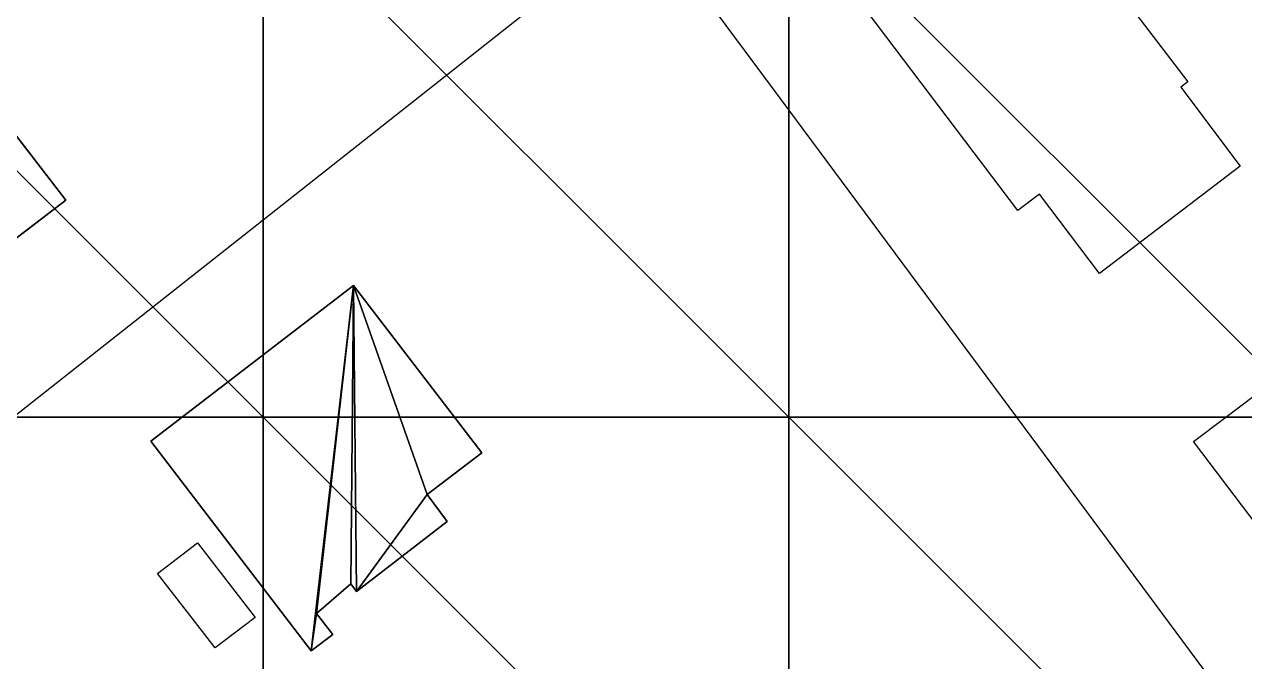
# Model space of a CAD drawing. Extents: x 0 to 812, y 0 to 720.
# Drawn here: x 286.4 to 356, y 286.1 to 322.4 of the extents above; entities that cross this region are included whole.
import ezdxf

# ---------------------------------------------------------------- set-up
doc = ezdxf.new("R2010")
doc.units = 0
doc.header["$LTSCALE"] = 0.0254
doc.layers.get('0').update_dxf_attribs({"color": 13, "linetype": 'CONTINUOUS'})
for name, color, linetype in [('BUILDINGS', 250, 'CONTINUOUS'), ('MINOR_ROADS', 250, 'CONTINUOUS'), ('PARKS', 250, 'CONTINUOUS'), ('TOPOGRAPHY', 250, 'CONTINUOUS')]:
    doc.layers.add(name, color=color, linetype=linetype)

# ---------------------------------------------------------------- blocks, each defined once
blk = doc.blocks.new('GROUP60')
at = {"color": 0}
blk.add_polyline3d([(475.454, 444.606, 6.083), (450, 425.114, 6.739), (443.322, 420, 6.813), (420, 402.141, 7.14), (410.386, 394.779, 7.268), (404.002, 390, 7.354), (390, 379.519, 7.53), (363.924, 360, 7.64), (360, 357.063, 7.564), (330, 334.607, 6.914), (323.845, 330, 6.791), (321.864, 328.517, 6.733), (300, 311.252, 6.047), (285.752, 300, 5.701), (270, 287.562, 5.414), (247.761, 270, 5.425), (240.788, 264.494, 5.605)], dxfattribs=at)
blk = doc.blocks.new('GROUP143')
at = {"color": 0}
blk.add_polyline3d([(353.098, 298.609, 6.819), (354.934, 300, 6.901), (360, 303.836, 7.099), (373.79, 314.278, 7.724), (367.184, 323.213, 7.669), (375.584, 330, 8.038), (381.925, 335.123, 8.188), (386.068, 330, 8.352), (390, 325.138, 8.398), (397.604, 315.736, 8.492), (411.62, 327.122, 9.041), (413.791, 324.449, 9.077), (410.333, 321.739, 8.947), (418.098, 311.66, 9.085), (420, 309.171, 9.123), (425.578, 301.872, 9.191), (423.123, 300, 9.118), (420, 297.619, 8.966), (390, 274.741, 7.254), (383.784, 270, 6.927), (378.074, 265.645, 6.625), (374.774, 270, 6.663), (360, 289.499, 6.75), (353.098, 298.609, 6.819)], close=True, dxfattribs=at)
blk = doc.blocks.new('GROUP257')
at = {"color": 0}
for p, q in [((305.146, 307.517, 8.558), (293.585, 298.636, 8.558)), ((293.585, 298.636, 5.558), (305.146, 307.517, 5.558)), ((305.146, 307.517, 8.558), (293.585, 298.636, 8.558)), ((293.585, 298.636, 5.558), (305.146, 307.517, 5.558)), ((312.478, 297.968, 8.558), (305.146, 307.517, 8.558)), ((305.146, 307.517, 5.558), (312.478, 297.968, 5.558)), ((312.478, 297.968, 8.558), (305.146, 307.517, 8.558)), ((305.146, 307.517, 5.558), (312.478, 297.968, 5.558)), ((305.146, 307.517, 5.558), (305.146, 307.517, 8.558)), ((305.146, 307.517, 5.558), (305.146, 307.517, 8.558)), ((293.585, 298.636, 8.558), (302.741, 286.669, 8.558)), ((302.741, 286.669, 5.558), (293.585, 298.636, 5.558)), ((293.585, 298.636, 5.558), (293.585, 298.636, 8.558)), ((293.585, 298.636, 8.558), (302.741, 286.669, 8.558)), ((293.585, 298.636, 5.558), (293.585, 298.636, 8.558)), ((302.741, 286.669, 5.558), (293.585, 298.636, 5.558)), ((309.357, 295.581, 8.558), (312.478, 297.968, 8.558)), ((312.478, 297.968, 5.558), (309.357, 295.581, 5.558)), ((309.357, 295.581, 8.558), (312.478, 297.968, 8.558)), ((312.478, 297.968, 5.558), (309.357, 295.581, 5.558)), ((312.478, 297.968, 5.558), (312.478, 297.968, 8.558)), ((312.478, 297.968, 5.558), (312.478, 297.968, 8.558)), ((310.49, 294.056, 8.558), (309.357, 295.581, 8.558)), ((309.357, 295.581, 5.558), (310.49, 294.056, 5.558)), ((310.49, 294.056, 8.558), (309.357, 295.581, 8.558)), ((309.357, 295.581, 5.558), (310.49, 294.056, 5.558)), ((309.357, 295.581, 5.558), (309.357, 295.581, 8.558)), ((309.357, 295.581, 5.558), (309.357, 295.581, 8.558)), ((305.32, 290.055, 8.558), (310.49, 294.056, 8.558)), ((310.49, 294.056, 5.558), (305.32, 290.055, 5.558)), ((305.32, 290.055, 8.558), (310.49, 294.056, 8.558)), ((310.49, 294.056, 5.558), (305.32, 290.055, 5.558)), ((310.49, 294.056, 5.558), (310.49, 294.056, 8.558)), ((310.49, 294.056, 5.558), (310.49, 294.056, 8.558)), ((303.042, 288.804, 8.558), (304.998, 290.487, 8.558)), ((304.998, 290.487, 5.558), (303.042, 288.804, 5.558)), ((303.042, 288.804, 8.558), (304.998, 290.487, 8.558)), ((304.998, 290.487, 5.558), (303.042, 288.804, 5.558)), ((304.998, 290.487, 8.558), (305.32, 290.055, 8.558)), ((305.32, 290.055, 5.558), (304.998, 290.487, 5.558)), ((304.998, 290.487, 5.558), (304.998, 290.487, 8.558)), ((304.998, 290.487, 8.558), (305.32, 290.055, 8.558)), ((304.998, 290.487, 5.558), (304.998, 290.487, 8.558)), ((305.32, 290.055, 5.558), (304.998, 290.487, 5.558)), ((305.32, 290.055, 5.558), (305.32, 290.055, 8.558)), ((305.32, 290.055, 5.558), (305.32, 290.055, 8.558)), ((303.964, 287.604, 8.558), (303.042, 288.804, 8.558)), ((303.042, 288.804, 5.558), (303.964, 287.604, 5.558)), ((303.964, 287.604, 8.558), (303.042, 288.804, 8.558)), ((303.042, 288.804, 5.558), (303.964, 287.604, 5.558)), ((303.042, 288.804, 5.558), (303.042, 288.804, 8.558)), ((303.042, 288.804, 5.558), (303.042, 288.804, 8.558)), ((302.741, 286.669, 8.558), (303.964, 287.604, 8.558)), ((303.964, 287.604, 5.558), (302.741, 286.669, 5.558)), ((302.741, 286.669, 8.558), (303.964, 287.604, 8.558)), ((303.964, 287.604, 5.558), (302.741, 286.669, 5.558)), ((303.964, 287.604, 5.558), (303.964, 287.604, 8.558)), ((303.964, 287.604, 5.558), (303.964, 287.604, 8.558)), ((302.741, 286.669, 8.558), (302.741, 286.669, 5.558)), ((302.741, 286.669, 8.558), (302.741, 286.669, 5.558))]:
    blk.add_line(p, q, dxfattribs=at)
mesh = blk.add_polyface(dxfattribs=at)
corners = [(303.964, 287.604, 8.558), (303.042, 288.804, 8.558), (302.741, 286.669, 8.558), (310.49, 294.056, 8.558), (309.357, 295.581, 8.558), (305.32, 290.055, 8.558), (305.146, 307.517, 8.558), (293.585, 298.636, 8.558), (304.998, 290.487, 8.558), (312.478, 297.968, 8.558)]
mesh.append_faces([[corners[k] for k in face] for face in [(2, 6, 7), (6, 4, 9)]], dxfattribs={"vtx0": -1, "color": 0})
mesh.append_faces([[corners[k] for k in face] for face in [(6, 2, 1), (6, 5, 4)]], dxfattribs={"vtx0": -1, "vtx1": -1, "vtx2": -1, "color": 0})
mesh.append_faces([[corners[k] for k in face] for face in [(6, 1, 8), (6, 8, 5)]], dxfattribs={"vtx0": -1, "vtx2": -1, "color": 0})
mesh.append_faces([[corners[k] for k in face] for face in [(0, 1, 2), (3, 4, 5)]], dxfattribs={"vtx1": -1, "color": 0})
mesh = blk.add_polyface(dxfattribs=at)
corners = [(305.146, 307.517, 5.558), (302.741, 286.669, 5.558), (293.585, 298.636, 5.558), (303.042, 288.804, 5.558), (304.998, 290.487, 5.558), (305.32, 290.055, 5.558), (309.357, 295.581, 5.558), (312.478, 297.968, 5.558), (310.49, 294.056, 5.558), (303.964, 287.604, 5.558)]
mesh.append_faces([[corners[k] for k in face] for face in [(0, 1, 2), (6, 0, 7)]], dxfattribs={"vtx0": -1, "color": 0})
mesh.append_faces([[corners[k] for k in face] for face in [(3, 0, 4), (4, 0, 5)]], dxfattribs={"vtx0": -1, "vtx1": -1, "color": 0})
mesh.append_faces([[corners[k] for k in face] for face in [(1, 0, 3), (5, 0, 6)]], dxfattribs={"vtx0": -1, "vtx1": -1, "vtx2": -1, "color": 0})
mesh.append_faces([[corners[k] for k in face] for face in [(8, 5, 6), (9, 1, 3)]], dxfattribs={"vtx1": -1, "color": 0})
mesh = blk.add_polyface(dxfattribs=at)
corners = [(293.585, 298.636, 8.558), (305.146, 307.517, 5.558), (293.585, 298.636, 5.558), (305.146, 307.517, 8.558)]
mesh.append_faces([[corners[k] for k in face] for face in [(0, 1, 2), (1, 0, 3)]], dxfattribs={"vtx0": -1, "color": 0})
mesh = blk.add_polyface(dxfattribs=at)
corners = [(305.146, 307.517, 5.558), (312.478, 297.968, 8.558), (312.478, 297.968, 5.558), (305.146, 307.517, 8.558)]
mesh.append_faces([[corners[k] for k in face] for face in [(0, 1, 2), (1, 0, 3)]], dxfattribs={"vtx0": -1, "color": 0})
mesh = blk.add_polyface(dxfattribs=at)
corners = [(293.585, 298.636, 8.558), (302.741, 286.669, 5.558), (302.741, 286.669, 8.558), (293.585, 298.636, 5.558)]
mesh.append_faces([[corners[k] for k in face] for face in [(0, 1, 2), (1, 0, 3)]], dxfattribs={"vtx0": -1, "color": 0})
mesh = blk.add_polyface(dxfattribs=at)
corners = [(312.478, 297.968, 8.558), (309.357, 295.581, 5.558), (312.478, 297.968, 5.558), (309.357, 295.581, 8.558)]
mesh.append_faces([[corners[k] for k in face] for face in [(0, 1, 2), (1, 0, 3)]], dxfattribs={"vtx0": -1, "color": 0})
mesh = blk.add_polyface(dxfattribs=at)
corners = [(309.357, 295.581, 5.558), (310.49, 294.056, 8.558), (310.49, 294.056, 5.558), (309.357, 295.581, 8.558)]
mesh.append_faces([[corners[k] for k in face] for face in [(0, 1, 2), (1, 0, 3)]], dxfattribs={"vtx0": -1, "color": 0})
mesh = blk.add_polyface(dxfattribs=at)
corners = [(310.49, 294.056, 8.558), (305.32, 290.055, 5.558), (310.49, 294.056, 5.558), (305.32, 290.055, 8.558)]
mesh.append_faces([[corners[k] for k in face] for face in [(0, 1, 2), (1, 0, 3)]], dxfattribs={"vtx0": -1, "color": 0})
mesh = blk.add_polyface(dxfattribs=at)
corners = [(304.998, 290.487, 8.558), (303.042, 288.804, 5.558), (304.998, 290.487, 5.558), (303.042, 288.804, 8.558)]
mesh.append_faces([[corners[k] for k in face] for face in [(0, 1, 2), (1, 0, 3)]], dxfattribs={"vtx0": -1, "color": 0})
mesh = blk.add_polyface(dxfattribs=at)
corners = [(304.998, 290.487, 8.558), (305.32, 290.055, 5.558), (305.32, 290.055, 8.558), (304.998, 290.487, 5.558)]
mesh.append_faces([[corners[k] for k in face] for face in [(0, 1, 2), (1, 0, 3)]], dxfattribs={"vtx0": -1, "color": 0})
mesh = blk.add_polyface(dxfattribs=at)
corners = [(303.042, 288.804, 5.558), (303.964, 287.604, 8.558), (303.964, 287.604, 5.558), (303.042, 288.804, 8.558)]
mesh.append_faces([[corners[k] for k in face] for face in [(0, 1, 2), (1, 0, 3)]], dxfattribs={"vtx0": -1, "color": 0})
mesh = blk.add_polyface(dxfattribs=at)
corners = [(303.964, 287.604, 8.558), (302.741, 286.669, 5.558), (303.964, 287.604, 5.558), (302.741, 286.669, 8.558)]
mesh.append_faces([[corners[k] for k in face] for face in [(0, 1, 2), (1, 0, 3)]], dxfattribs={"vtx0": -1, "color": 0})
blk = doc.blocks.new('GROUP299')
at = {"color": 0}
blk.add_polyline3d([(465.152, 138.677, 4.714), (457.178, 149.659, 4.752), (456.918, 150, 4.753), (450, 159.104, 4.912), (434.12, 180, 5.08), (426.176, 190.454, 5.302), (420, 198.462, 5.445), (411.102, 210, 5.577), (390, 237.361, 6.021), (387.965, 240, 6.05), (375.549, 256.099, 6.267), (365.244, 270, 6.383), (360, 277.074, 6.418), (343.005, 300, 6.598), (330, 317.543, 6.623), (321.864, 328.517, 6.733), (320.746, 330, 6.749), (300, 357.513, 6.914), (298.125, 360, 6.965), (287.94, 373.507, 7.047), (275.654, 390, 7.177)], dxfattribs=at)
blk = doc.blocks.new('GROUP376')
at = {"color": 0}
blk.add_polyline3d([(293.962, 291.075, 5.581), (296.252, 292.839, 5.627), (299.535, 288.577, 5.556), (297.264, 286.831, 5.511), (293.962, 291.075, 5.581)], close=True, dxfattribs=at)
blk = doc.blocks.new('GROUP549')
at = {"color": 0}
for p, q in [((281.655, 321.564, 11.576), (263.511, 307.641, 11.576)), ((263.511, 307.641, 5.576), (281.655, 321.564, 5.576)), ((281.655, 321.564, 11.576), (263.511, 307.641, 11.576)), ((263.511, 307.641, 5.576), (281.655, 321.564, 5.576)), ((288.729, 312.396, 11.576), (281.655, 321.564, 11.576)), ((281.655, 321.564, 5.576), (288.729, 312.396, 5.576)), ((288.729, 312.396, 11.576), (281.655, 321.564, 11.576)), ((281.655, 321.564, 5.576), (288.729, 312.396, 5.576)), ((281.655, 321.564, 5.576), (281.655, 321.564, 11.576)), ((281.655, 321.564, 5.576), (281.655, 321.564, 11.576)), ((270.498, 298.402, 11.576), (288.729, 312.396, 11.576)), ((288.729, 312.396, 5.576), (270.498, 298.402, 5.576)), ((270.498, 298.402, 11.576), (288.729, 312.396, 11.576)), ((288.729, 312.396, 5.576), (270.498, 298.402, 5.576)), ((288.729, 312.396, 5.576), (288.729, 312.396, 11.576)), ((288.729, 312.396, 5.576), (288.729, 312.396, 11.576)), ((263.511, 307.641, 11.576), (270.498, 298.402, 11.576)), ((270.498, 298.402, 5.576), (263.511, 307.641, 5.576)), ((263.511, 307.641, 5.576), (263.511, 307.641, 11.576)), ((263.511, 307.641, 11.576), (270.498, 298.402, 11.576)), ((263.511, 307.641, 5.576), (263.511, 307.641, 11.576)), ((270.498, 298.402, 5.576), (263.511, 307.641, 5.576)), ((270.498, 298.402, 11.576), (270.498, 298.402, 5.576)), ((270.498, 298.402, 11.576), (270.498, 298.402, 5.576))]:
    blk.add_line(p, q, dxfattribs=at)
mesh = blk.add_polyface(dxfattribs=at)
corners = [(270.498, 298.402, 11.576), (281.655, 321.564, 11.576), (263.511, 307.641, 11.576), (288.729, 312.396, 11.576)]
mesh.append_faces([[corners[k] for k in face] for face in [(0, 1, 2), (1, 0, 3)]], dxfattribs={"vtx0": -1, "color": 0})
mesh = blk.add_polyface(dxfattribs=at)
corners = [(281.655, 321.564, 5.576), (270.498, 298.402, 5.576), (263.511, 307.641, 5.576), (288.729, 312.396, 5.576)]
mesh.append_faces([[corners[k] for k in face] for face in [(0, 1, 2), (1, 0, 3)]], dxfattribs={"vtx0": -1, "color": 0})
mesh = blk.add_polyface(dxfattribs=at)
corners = [(263.511, 307.641, 11.576), (281.655, 321.564, 5.576), (263.511, 307.641, 5.576), (281.655, 321.564, 11.576)]
mesh.append_faces([[corners[k] for k in face] for face in [(0, 1, 2), (1, 0, 3)]], dxfattribs={"vtx0": -1, "color": 0})
mesh = blk.add_polyface(dxfattribs=at)
corners = [(281.655, 321.564, 5.576), (288.729, 312.396, 11.576), (288.729, 312.396, 5.576), (281.655, 321.564, 11.576)]
mesh.append_faces([[corners[k] for k in face] for face in [(0, 1, 2), (1, 0, 3)]], dxfattribs={"vtx0": -1, "color": 0})
mesh = blk.add_polyface(dxfattribs=at)
corners = [(288.729, 312.396, 11.576), (270.498, 298.402, 5.576), (288.729, 312.396, 5.576), (270.498, 298.402, 11.576)]
mesh.append_faces([[corners[k] for k in face] for face in [(0, 1, 2), (1, 0, 3)]], dxfattribs={"vtx0": -1, "color": 0})
mesh = blk.add_polyface(dxfattribs=at)
corners = [(263.511, 307.641, 11.576), (270.498, 298.402, 5.576), (270.498, 298.402, 11.576), (263.511, 307.641, 5.576)]
mesh.append_faces([[corners[k] for k in face] for face in [(0, 1, 2), (1, 0, 3)]], dxfattribs={"vtx0": -1, "color": 0})
blk = doc.blocks.new('GROUP613')
at = {"color": 0}
blk.add_polyline3d([(332.501, 325.761, 6.848), (332.927, 328.834, 6.919), (334.467, 330, 6.979), (349.619, 341.475, 7.361), (357.037, 331.643, 7.503), (358.243, 330, 7.53), (359.1, 328.834, 7.529), (358.932, 328.691, 7.522), (357.959, 330, 7.523), (357.742, 330.292, 7.519), (357.366, 330, 7.51), (356.606, 329.41, 7.481), (356.956, 328.921, 7.481), (349.545, 323.35, 7.203), (352.77, 319.147, 7.202), (352.379, 318.844, 7.187), (355.762, 314.336, 7.185), (347.728, 308.209, 6.874), (344.297, 312.737, 6.875), (343.063, 311.793, 6.827), (332.501, 325.761, 6.848)], close=True, dxfattribs=at)
blk = doc.blocks.new('GROUP741')
at = {"color": 0}
for p, q in [((300, 300, 5.795), (300, 330, 6.466)), ((300, 300, 5.795), (300, 330, 6.466)), ((330, 300, 6.268), (330, 330, 6.875)), ((330, 300, 6.268), (330, 330, 6.875)), ((300, 300, 5.795), (270, 300, 5.596)), ((300, 300, 5.795), (270, 300, 5.596)), ((300, 270, 5.173), (300, 300, 5.795)), ((300, 270, 5.173), (300, 300, 5.795)), ((330, 300, 6.268), (300, 300, 5.795)), ((330, 300, 6.268), (300, 300, 5.795)), ((330, 270, 5.559), (330, 300, 6.268)), ((330, 270, 5.559), (330, 300, 6.268)), ((360, 300, 7.03), (330, 300, 6.268)), ((360, 300, 7.03), (330, 300, 6.268))]:
    blk.add_line(p, q, dxfattribs=at)
mesh = blk.add_polyface(dxfattribs=at)
corners = [(300, 300, 5.795), (270, 330, 6.422), (270, 300, 5.596)]
mesh.append_faces([[corners[k] for k in face] for face in [(0, 1, 2)]], dxfattribs={"color": 0})
mesh = blk.add_polyface(dxfattribs=at)
corners = [(300, 330, 6.466), (270, 330, 6.422), (300, 300, 5.795)]
mesh.append_faces([[corners[k] for k in face] for face in [(0, 1, 2)]], dxfattribs={"color": 0})
mesh = blk.add_polyface(dxfattribs=at)
corners = [(330, 300, 6.268), (300, 330, 6.466), (300, 300, 5.795)]
mesh.append_faces([[corners[k] for k in face] for face in [(0, 1, 2)]], dxfattribs={"color": 0})
mesh = blk.add_polyface(dxfattribs=at)
corners = [(330, 330, 6.875), (300, 330, 6.466), (330, 300, 6.268)]
mesh.append_faces([[corners[k] for k in face] for face in [(0, 1, 2)]], dxfattribs={"color": 0})
mesh = blk.add_polyface(dxfattribs=at)
corners = [(360, 300, 7.03), (330, 330, 6.875), (330, 300, 6.268)]
mesh.append_faces([[corners[k] for k in face] for face in [(0, 1, 2)]], dxfattribs={"color": 0})
mesh = blk.add_polyface(dxfattribs=at)
corners = [(360, 330, 7.571), (330, 330, 6.875), (360, 300, 7.03)]
mesh.append_faces([[corners[k] for k in face] for face in [(0, 1, 2)]], dxfattribs={"color": 0})
mesh = blk.add_polyface(dxfattribs=at)
corners = [(300, 270, 5.173), (270, 300, 5.596), (270, 270, 5.156)]
mesh.append_faces([[corners[k] for k in face] for face in [(0, 1, 2)]], dxfattribs={"color": 0})
mesh = blk.add_polyface(dxfattribs=at)
corners = [(300, 300, 5.795), (270, 300, 5.596), (300, 270, 5.173)]
mesh.append_faces([[corners[k] for k in face] for face in [(0, 1, 2)]], dxfattribs={"color": 0})
mesh = blk.add_polyface(dxfattribs=at)
corners = [(330, 270, 5.559), (300, 300, 5.795), (300, 270, 5.173)]
mesh.append_faces([[corners[k] for k in face] for face in [(0, 1, 2)]], dxfattribs={"color": 0})
mesh = blk.add_polyface(dxfattribs=at)
corners = [(330, 300, 6.268), (300, 300, 5.795), (330, 270, 5.559)]
mesh.append_faces([[corners[k] for k in face] for face in [(0, 1, 2)]], dxfattribs={"color": 0})
mesh = blk.add_polyface(dxfattribs=at)
corners = [(360, 270, 6.23), (330, 300, 6.268), (330, 270, 5.559)]
mesh.append_faces([[corners[k] for k in face] for face in [(0, 1, 2)]], dxfattribs={"color": 0})
mesh = blk.add_polyface(dxfattribs=at)
corners = [(360, 300, 7.03), (330, 300, 6.268), (360, 270, 6.23)]
mesh.append_faces([[corners[k] for k in face] for face in [(0, 1, 2)]], dxfattribs={"color": 0})

msp = doc.modelspace()

# ---------------------------------------------------------------- block references
at = {"layer": 'BUILDINGS', "color": 0}
for name in ['GROUP613', 'GROUP549', 'GROUP257', 'GROUP376']:
    msp.add_blockref(name, (0, 0), dxfattribs=at)
at = {"layer": 'MINOR_ROADS', "color": 0}
for name in ['GROUP299', 'GROUP60']:
    msp.add_blockref(name, (0, 0), dxfattribs=at)
at = {"layer": 'PARKS', "color": 0}
msp.add_blockref('GROUP143', (0, 0), dxfattribs=at)
at = {"layer": 'TOPOGRAPHY', "color": 0}
msp.add_blockref('GROUP741', (0, 0), dxfattribs=at)

doc.saveas('drawing.dxf')
